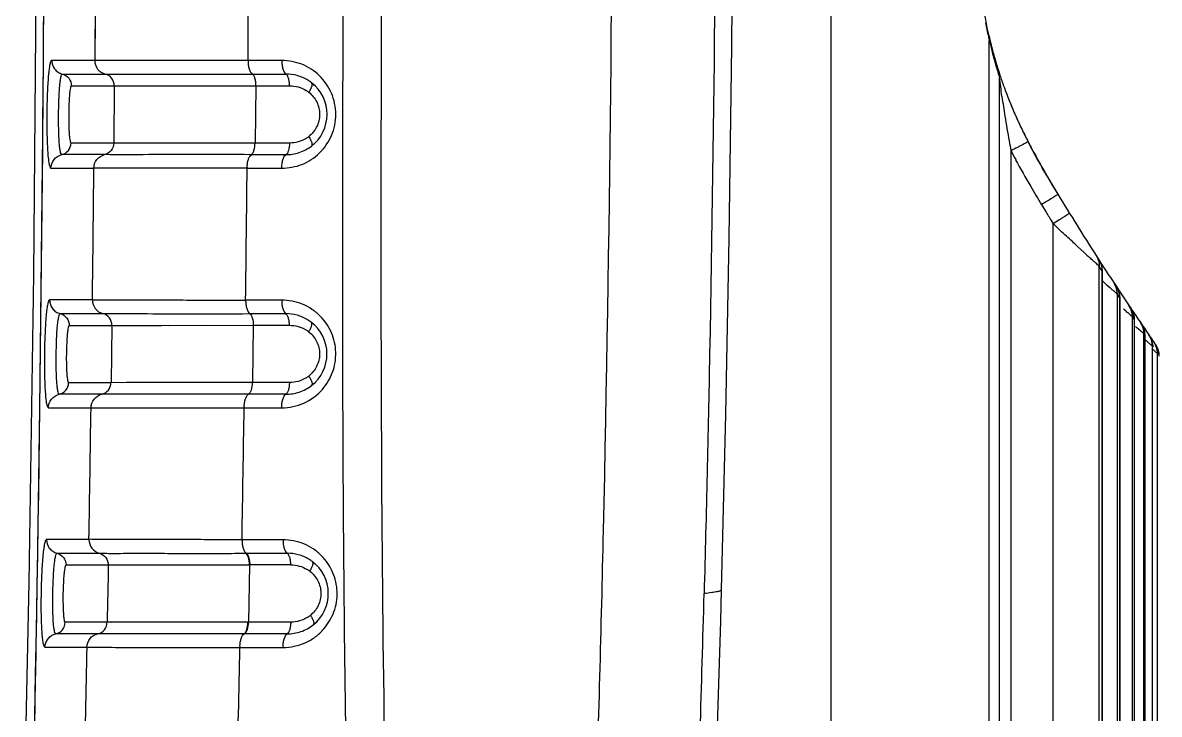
# Model space of a CAD drawing. Header units: millimetres. Extents: x -73584 to -37571, y -61249 to -50748.
# Drawn here: x -48260.8 to -48232.33, y -52637.73 to -52620.41 of the extents above; entities that cross this region are included whole.
import ezdxf

# ---------------------------------------------------------------- set-up
doc = ezdxf.new("R2010")
doc.units = ezdxf.units.MM
doc.header["$LTSCALE"] = 200
for name, color, linetype in [('1', 7, 'Continuous'), ('DIM', 3, 'Continuous'), ('SOLID_1', 7, 'Continuous')]:
    doc.layers.add(name, color=color, linetype=linetype)

# ---------------------------------------------------------------- blocks, each defined once
blk = doc.blocks.new('5569')
at = {"color": 7, "linetype": 'Continuous'}
for p, q in [((-46009.902, -54839.229), (-46009.902, -55029.304)), ((-46005.93, -55032.09), (-46005.93, -54944.413)), ((-46005.675, -55032.13), (-46005.675, -54945.342)), ((-46005.387, -54947.176), (-46005.387, -55032.13)), ((-46004.815, -54947.222), (-46004.768, -54947.308)), ((-46004.768, -54947.308), (-46004.704, -54947.425)), ((-46004.704, -54947.425), (-46004.657, -54947.51)), ((-46004.256, -54948.198), (-46004.213, -54948.267)), ((-46004.623, -54948.527), (-46004.526, -54948.687)), ((-46004.379, -54948.925), (-46004.33, -54949.005)), ((-46004.33, -55032.804), (-46004.33, -54949.005)), ((-46003.554, -54949.727), (-46003.718, -54949.575)), ((-46003.254, -54949.801), (-46003.185, -54949.908)), ((-46003.177, -55033.845), (-46003.177, -54950.071)), ((-46003.111, -54950.174), (-46003.177, -54950.071)), ((-46003.109, -54950.121), (-46003.106, -54950.179)), ((-46003.111, -54950.174), (-46003.111, -55034.161)), ((-46003.111, -54950.174), (-46003.105, -54950.179)), ((-46003.105, -54950.179), (-46003.105, -55034.166)), ((-46002.749, -54950.577), (-46002.748, -54950.578)), ((-46002.746, -54950.581), (-46002.707, -54950.652)), ((-46002.72, -55034.409), (-46002.72, -54950.773)), ((-46002.668, -54950.852), (-46002.72, -54950.773)), ((-46002.668, -54950.852), (-46002.668, -55034.441)), ((-46002.664, -54950.856), (-46002.668, -54950.852)), ((-46002.664, -54950.855), (-46002.664, -54950.856)), ((-46002.664, -54950.856), (-46002.664, -55034.448)), ((-46002.389, -54951.117), (-46002.389, -54951.117)), ((-46002.347, -55034.644), (-46002.347, -54951.333)), ((-46002.305, -54951.396), (-46002.347, -54951.333)), ((-46002.305, -54951.396), (-46002.305, -55034.567)), ((-46002.305, -54951.396), (-46002.302, -54951.398)), ((-46002.302, -54951.398), (-46002.302, -55034.569)), ((-46002.302, -54951.398), (-46002.302, -54951.398)), ((-46002.124, -54951.507), (-46002.125, -54951.507)), ((-46002.123, -54951.508), (-46002.082, -54951.581)), ((-46002.055, -55034.726), (-46002.055, -54951.763)), ((-46002.038, -54951.789), (-46002.055, -54951.763)), ((-46002.038, -54951.789), (-46002.038, -55034.696)), ((-46002.038, -54951.789), (-46002.037, -54951.79)), ((-46002.037, -54951.79), (-46002.037, -55034.696)), ((-46002.037, -54951.79), (-46002.037, -54951.79)), ((-46001.934, -54951.785), (-46001.913, -54951.815)), ((-46001.846, -55034.961), (-46001.846, -54952.069)), ((-46001.807, -54951.968), (-46001.797, -54951.983)), ((-46001.718, -55034.941), (-46001.718, -54952.258))]:
    blk.add_line(p, q, dxfattribs=at)
for points in [[(-46003.185, -54949.908), (-46003.148, -54949.976), (-46003.123, -54950.049), (-46003.109, -54950.121)], [(-46002.707, -54950.652), (-46002.68, -54950.727), (-46002.666, -54950.803), (-46002.663, -54950.855)], [(-46002.387, -54951.119), (-46002.347, -54951.192), (-46002.319, -54951.268)], [(-46002.319, -54951.268), (-46002.305, -54951.345), (-46002.302, -54951.398)], [(-46002.082, -54951.581), (-46002.054, -54951.658), (-46002.039, -54951.736), (-46002.036, -54951.79)]]:
    blk.add_lwpolyline(points, dxfattribs=at)
for centre, radius, start, end in [((-45994.969, -54941.731), 11.284, 191.45, 193.2456), ((-45997.702, -54942.368), 8.478, 193.2911, 193.9598), ((-45995.982, -54942.056), 10.207, 192.7187, 193.0521), ((-45995.984, -54942.056), 10.205, 192.7231, 193.2786), ((-45995.482, -54942.046), 10.712, 192.7677, 194.3902), ((-45995.987, -54942.057), 10.202, 193.0522, 193.2772), ((-45995.95, -54942.048), 10.24, 193.2808, 195.822), ((-45995.987, -54942.057), 10.201, 193.2772, 193.6009), ((-45995.985, -54942.056), 10.204, 193.6009, 193.8182), ((-45995.979, -54942.055), 10.209, 193.8182, 194.1078), ((-45995.971, -54942.053), 10.218, 194.1078, 194.3424), ((-45995.959, -54942.05), 10.23, 194.3424, 194.6172), ((-45995.945, -54942.046), 10.245, 194.6172, 194.8504), ((-45995.647, -54942.085), 10.543, 194.4062, 195.4252), ((-45995.926, -54942.041), 10.264, 194.8504, 195.1643), ((-45995.907, -54942.036), 10.284, 195.1642, 195.3427), ((-45995.878, -54942.028), 10.315, 195.3429, 195.8186), ((-45995.055, -54941.922), 11.157, 195.4242, 195.8855), ((-45995.725, -54941.984), 10.473, 195.8228, 197.8169), ((-45995.834, -54942.016), 10.36, 195.8185, 196.1724), ((-45995.349, -54942.007), 10.851, 195.8804, 197.5795), ((-45995.806, -54942.008), 10.389, 196.1723, 196.2979), ((-45995.784, -54942.001), 10.412, 196.2979, 196.5175), ((-45995.76, -54941.994), 10.437, 196.5175, 196.6653), ((-45995.737, -54941.987), 10.462, 196.6653, 196.8537), ((-45995.712, -54941.979), 10.488, 196.8537, 197.0087), ((-45995.687, -54941.972), 10.514, 197.0087, 197.1811), ((-45995.66, -54941.964), 10.541, 197.1811, 197.3387), ((-45995.634, -54941.955), 10.569, 197.3387, 197.5004), ((-45995.607, -54941.947), 10.598, 197.5004, 197.66), ((-45995.497, -54941.912), 10.712, 197.8126, 198.5256), ((-45994.963, -54941.885), 11.256, 197.5776, 197.8843), ((-45995.202, -54941.811), 11.024, 199.3907, 199.6135), ((-45981.922, -54942.5), 23.923, 187.979, 189.1661), ((-45995.183, -54941.799), 11.046, 202.4118, 203.2424), ((-45995.12, -54941.772), 11.115, 202.8914, 203.1844), ((-45995.105, -54941.766), 11.131, 202.8947, 203.263), ((-45977.085, -54941.768), 28.814, 189.069, 190.3256), ((-45994.87, -54941.665), 11.387, 203.243, 204.0505), ((-45994.957, -54941.702), 11.292, 203.2631, 203.6563), ((-45994.568, -54941.53), 11.718, 204.1367, 204.2913), ((-45994.425, -54941.466), 11.875, 204.2916, 204.5886), ((-45994.204, -54941.364), 12.118, 204.5888, 204.9265), ((-45993.743, -54941.149), 12.627, 204.9181, 205.7315), ((-45992.965, -54940.774), 13.491, 205.7314, 206.4741), ((-45992.927, -54940.756), 13.533, 205.983, 206.2915), ((-45978.691, -54942.039), 27.186, 190.3706, 190.8914), ((-45992.33, -54940.46), 14.199, 206.2863, 206.9655), ((-45992.579, -54940.584), 13.92, 206.2914, 206.5702), ((-45991.612, -54940.095), 15.004, 206.9626, 207.309), ((-45990.818, -54939.685), 15.897, 207.3118, 207.9328), ((-45990.551, -54939.557), 16.678, 207.1815, 208.0525), ((-45989.97, -54939.236), 16.858, 207.9298, 208.2229), ((-45988.9, -54938.66), 18.072, 208.2277, 208.9148), ((-45989.361, -54938.909), 17.549, 208.3023, 208.4329), ((-45989.046, -54938.738), 17.907, 208.433, 208.5847), ((-45987.445, -54937.881), 20.208, 208.1049, 210.297), ((-45988.698, -54938.549), 18.303, 208.5847, 208.7311), ((-45988.127, -54938.235), 18.955, 208.7321, 209.0446), ((-45987.334, -54937.796), 19.861, 208.913, 209.4524), ((-45987.191, -54937.715), 20.026, 209.0452, 209.4213), ((-45986.836, -54937.516), 20.432, 209.2578, 209.4512), ((-45986.706, -54937.442), 20.582, 209.2744, 209.5217), ((-45986.64, -54937.405), 20.658, 209.3122, 209.5274), ((-45986.243, -54937.181), 21.113, 209.4203, 209.6741), ((-45986.222, -54937.169), 21.137, 209.4491, 209.6582), ((-45986.098, -54937.099), 21.279, 209.4519, 209.7327), ((-45986.05, -54937.072), 21.335, 209.5271, 209.6873), ((-45986.017, -54937.053), 21.373, 209.5488, 209.6861), ((-45984.754, -54936.331), 22.828, 209.6639, 210.2993), ((-45985.426, -54936.715), 22.054, 209.6866, 209.9008), ((-45985.217, -54936.596), 22.295, 209.712, 209.9952), ((-45985.233, -54936.605), 22.276, 209.7324, 209.9656), ((-45985.288, -54936.637), 22.212, 209.7354, 209.931), ((-45984.413, -54936.132), 23.222, 209.9655, 210.1801), ((-45983.955, -54935.867), 23.752, 209.9964, 210.3847), ((-45983.857, -54935.809), 23.866, 210.1054, 210.3251), ((-45983.744, -54935.743), 23.997, 210.1447, 210.3421), ((-45983.41, -54935.548), 24.383, 210.1807, 210.4686), ((-45980.994, -54934.13), 27.67, 210.2658, 211.3544), ((-45982.305, -54934.9), 25.664, 210.2985, 210.8566), ((-45982.949, -54935.278), 24.918, 210.3251, 210.5411), ((-45983.059, -54935.343), 24.79, 210.3341, 210.481), ((-45982.356, -54934.93), 25.605, 210.3449, 210.7878), ((-45982.175, -54934.822), 25.816, 210.4685, 210.7434), ((-45982.311, -54934.902), 25.658, 210.4813, 210.6715), ((-45982.011, -54934.725), 26.006, 210.541, 210.7412), ((-45981.088, -54934.176), 27.08, 210.6447, 211.0176), ((-45981.047, -54934.152), 27.128, 210.6729, 211.0057), ((-45981.066, -54934.163), 27.106, 210.7412, 210.9301), ((-45980.849, -54934.033), 27.359, 210.7434, 211.0131), ((-45980.314, -54933.713), 27.982, 210.7872, 211.1736), ((-45979.696, -54933.342), 28.703, 210.8555, 211.3315), ((-45980.238, -54933.667), 28.071, 210.9297, 211.0575), ((-45979.254, -54933.074), 29.22, 211.0137, 211.3292), ((-45940.803, -54909.671), 74.233, 211.32737, 212.7234), ((-45940.785, -54909.671), 74.733, 211.47062, 211.6855), ((-45997.104, -54941.583), 10.358, 225.7664, 226.4002), ((-45993.737, -54938.04), 15.246, 226.421, 227.1264), ((-45975.823, -54919.757), 40.832, 227.2223, 227.492), ((-45940.803, -54909.671), 74.233, 212.80211, 213.93937), ((-46003.591, -54950.163), 0.479, 25.4695, 32.7967), ((-45975.57, -54919.942), 41.081, 227.9447, 228.2094), ((-46003.158, -54950.847), 0.49, 25.6986, 33.4319), ((-46002.799, -54951.393), 0.494, 25.8031, 33.9332), ((-45940.803, -54909.671), 74.233, 213.96182, 214.56323), ((-46002.799, -54951.393), 0.495, 16.8057, 25.7898), ((-46002.803, -54951.393), 0.498, 0.04, 16.7477), ((-46002.535, -54951.787), 0.497, 25.886, 34.2969), ((-46002.535, -54951.787), 0.497, 16.4679, 25.8725), ((-46002.536, -54951.787), 0.498, 9.8049, 16.4538), ((-46002.536, -54951.787), 0.498, 359.8081, 9.7908), ((-45940.803, -54909.671), 74.233, 214.60948, 214.73475), ((-45940.803, -54909.671), 74.233, 214.74092, 214.79644), ((-46002.172, -54952.319), 0.5, 0, 34.7964)]:
    blk.add_arc(centre, radius, start, end, dxfattribs=at)
for points, knots in [([(-46005.938, -54944.304), (-46006.184, -54943.213), (-46006.288, -54939.829), (-46006.315, -54936.586), (-46006.315, -54934.266)], [0, 0, 0, 0, 0.284892, 1, 1, 1, 1]), ([(-46005.613, -54945.82), (-46005.624, -54945.738), (-46005.644, -54945.578), (-46005.668, -54945.419), (-46005.675, -54945.342)], [0, 0, 0, 0, 0.51771, 1, 1, 1, 1]), ([(-46005.655, -54945.315), (-46005.623, -54945.411), (-46005.447, -54945.912), (-46005.218, -54946.444), (-46004.96, -54946.948)], [0, 0, 0, 0, 0.192822, 1, 1, 1, 1]), ([(-46004.96, -54946.948), (-46004.959, -54946.95), (-46004.976, -54946.955), (-46004.991, -54946.969), (-46005.034, -54946.99), (-46005.086, -54947.02), (-46005.154, -54947.055), (-46005.255, -54947.108), (-46005.334, -54947.149), (-46005.387, -54947.176)], [0, 0, 0, 0, 0.017001, 0.070199, 0.162692, 0.291349, 0.450404, 0.629212, 1, 1, 1, 1]), ([(-46004.326, -54948.343), (-46004.348, -54948.357), (-46004.447, -54948.419), (-46004.546, -54948.48), (-46004.623, -54948.527)], [0, 0, 0, 0, 0.220225, 1, 1, 1, 1]), ([(-46004.213, -54948.267), (-46004.212, -54948.27), (-46004.229, -54948.276), (-46004.243, -54948.291), (-46004.283, -54948.314), (-46004.31, -54948.333), (-46004.326, -54948.343)], [0, 0, 0, 0, 0.065284, 0.255877, 0.568643, 1, 1, 1, 1]), ([(-46003.922, -54948.742), (-46003.921, -54948.744), (-46003.939, -54948.751), (-46003.953, -54948.767), (-46003.994, -54948.791), (-46004.043, -54948.824), (-46004.106, -54948.865), (-46004.203, -54948.926), (-46004.279, -54948.973), (-46004.33, -54949.005)], [0, 0, 0, 0, 0.019037, 0.074608, 0.165775, 0.291472, 0.448777, 0.627395, 1, 1, 1, 1]), ([(-46003.718, -54949.575), (-46003.75, -54949.546), (-46003.88, -54949.425), (-46004.012, -54949.305), (-46004.111, -54949.213)], [0, 0, 0, 0, 0.240916, 1, 1, 1, 1]), ([(-46003.299, -54949.96), (-46003.308, -54949.952), (-46003.346, -54949.918), (-46003.383, -54949.884), (-46003.412, -54949.857)], [0, 0, 0, 0, 0.226339, 1, 1, 1, 1]), ([(-46003.177, -54950.071), (-46003.19, -54950.056), (-46003.232, -54950.02), (-46003.273, -54949.983), (-46003.299, -54949.96)], [0, 0, 0, 0, 0.357094, 1, 1, 1, 1]), ([(-46002.836, -54950.67), (-46002.844, -54950.663), (-46002.882, -54950.63), (-46002.919, -54950.597), (-46002.947, -54950.571)], [0, 0, 0, 0, 0.225071, 1, 1, 1, 1]), ([(-46002.72, -54950.773), (-46002.731, -54950.76), (-46002.772, -54950.727), (-46002.81, -54950.693), (-46002.836, -54950.67)], [0, 0, 0, 0, 0.345877, 1, 1, 1, 1]), ([(-46002.457, -54951.237), (-46002.466, -54951.23), (-46002.502, -54951.198), (-46002.539, -54951.166), (-46002.568, -54951.141)], [0, 0, 0, 0, 0.223795, 1, 1, 1, 1]), ([(-46002.347, -54951.333), (-46002.357, -54951.321), (-46002.396, -54951.29), (-46002.433, -54951.258), (-46002.457, -54951.237)], [0, 0, 0, 0, 0.33362, 1, 1, 1, 1]), ([(-46002.055, -54951.763), (-46002.061, -54951.756), (-46002.085, -54951.737), (-46002.156, -54951.677), (-46002.22, -54951.622), (-46002.269, -54951.58)], [0, 0, 0, 0, 0.102916, 0.31106, 1, 1, 1, 1]), ([(-46001.846, -54952.069), (-46001.85, -54952.062), (-46001.871, -54952.047), (-46001.908, -54952.015), (-46001.966, -54951.967), (-46002.01, -54951.93), (-46002.035, -54951.909)], [0, 0, 0, 0, 0.094053, 0.298749, 0.604659, 1, 1, 1, 1]), ([(-46001.718, -54952.253), (-46001.72, -54952.249), (-46001.731, -54952.241), (-46001.765, -54952.211), (-46001.798, -54952.185), (-46001.823, -54952.165)], [0, 0, 0, 0, 0.087109, 0.287089, 1, 1, 1, 1])]:
    blk.add_open_spline(points, degree=3, knots=knots, dxfattribs=at)
for points in [[(-46005.938, -54944.303), (-46005.93, -54944.339), (-46005.927, -54944.376), (-46005.93, -54944.413)], [(-46005.802, -54944.84), (-46005.789, -54944.884), (-46005.784, -54944.93), (-46005.786, -54944.976)], [(-46005.696, -54945.189), (-46005.68, -54945.238), (-46005.673, -54945.29), (-46005.675, -54945.342)], [(-46004.464, -54947.848), (-46004.656, -54947.52), (-46004.819, -54947.223), (-46004.96, -54946.948)], [(-46003.254, -54949.801), (-46003.204, -54949.879), (-46003.176, -54949.977), (-46003.177, -54950.071)], [(-46003.159, -54949.956), (-46003.127, -54950.023), (-46003.11, -54950.1), (-46003.111, -54950.174)], [(-46002.72, -54950.769), (-46002.72, -54950.675), (-46002.749, -54950.577), (-46002.8, -54950.498)], [(-46002.668, -54950.847), (-46002.668, -54950.774), (-46002.685, -54950.7), (-46002.716, -54950.634)], [(-46002.347, -54951.33), (-46002.347, -54951.234), (-46002.377, -54951.134), (-46002.431, -54951.054)], [(-46002.055, -54951.763), (-46002.055, -54951.665), (-46002.086, -54951.563), (-46002.142, -54951.482)], [(-46001.846, -54952.069), (-46001.846, -54951.97), (-46001.878, -54951.866), (-46001.934, -54951.785)], [(-46001.825, -54952.099), (-46001.825, -54952), (-46001.857, -54951.896), (-46001.913, -54951.815)], [(-46001.718, -54952.253), (-46001.718, -54952.153), (-46001.751, -54952.05), (-46001.807, -54951.968)], [(-46001.708, -54952.268), (-46001.708, -54952.168), (-46001.74, -54952.065), (-46001.797, -54951.983)]]:
    blk.add_open_spline(points, degree=3, dxfattribs=at)
at = {"layer": '1', "color": 7, "linetype": 'Continuous'}
for p, q in [((-46028.323, -54941.615), (-46028.343, -54944.914)), ((-46028.335, -54943.82), (-46028.343, -54944.914)), ((-46028.343, -54944.914), (-46029.42, -54944.914)), ((-46024.502, -54944.916), (-46028.742, -54944.914)), ((-46023.657, -54944.916), (-46024.502, -54944.916)), ((-46029.155, -54945.256), (-46028.081, -54945.256)), ((-46024.395, -54945.257), (-46023.553, -54945.257)), ((-46028.927, -54945.55), (-46027.855, -54945.55)), ((-46027.856, -54945.55), (-46027.867, -54946.985)), ((-46027.855, -54945.55), (-46023.463, -54945.549)), ((-46027.417, -54945.549), (-46026.997, -54945.55)), ((-46026.997, -54945.55), (-46025.119, -54945.549)), ((-46024.585, -54945.549), (-46024.307, -54945.549)), ((-46024.307, -54945.549), (-46024.32, -54946.984)), ((-46022.909, -54945.477), (-46022.842, -54945.533)), ((-46027.867, -54946.985), (-46028.938, -54946.985)), ((-46027.867, -54946.985), (-46028.937, -54946.985)), ((-46024.32, -54946.984), (-46027.867, -54946.985)), ((-46027.004, -54946.985), (-46027.423, -54946.984)), ((-46023.463, -54946.984), (-46024.32, -54946.984)), ((-46028.098, -54947.275), (-46029.17, -54947.275)), ((-46023.552, -54947.276), (-46024.418, -54947.276)), ((-46022.851, -54947.008), (-46022.913, -54947.06)), ((-46029.441, -54947.613), (-46028.365, -54947.613)), ((-46024.525, -54947.616), (-46023.657, -54947.616)), ((-46028.4, -54950.913), (-46029.472, -54950.913)), ((-46028.601, -54950.913), (-46028.797, -54950.913)), ((-46023.659, -54950.917), (-46024.562, -54950.917)), ((-46029.209, -54951.256), (-46028.14, -54951.256)), ((-46024.455, -54951.257), (-46023.555, -54951.257)), ((-46022.915, -54951.474), (-46022.848, -54951.53)), ((-46028.982, -54951.551), (-46027.915, -54951.551)), ((-46027.915, -54951.551), (-46027.934, -54952.986)), ((-46027.915, -54951.551), (-46024.371, -54951.549)), ((-46027.563, -54951.55), (-46027.143, -54951.55)), ((-46027.143, -54951.55), (-46026.668, -54951.55)), ((-46026.485, -54951.55), (-46025.562, -54951.549)), ((-46024.371, -54951.549), (-46024.391, -54952.984)), ((-46024.371, -54951.549), (-46023.465, -54951.549)), ((-46027.922, -54952.03), (-46027.925, -54952.27)), ((-46027.934, -54952.986), (-46028.998, -54952.986)), ((-46024.391, -54952.984), (-46027.934, -54952.986)), ((-46027.865, -54952.984), (-46027.934, -54952.986)), ((-46023.466, -54952.984), (-46024.39, -54952.984)), ((-46022.848, -54953.004), (-46022.91, -54953.056)), ((-46028.167, -54953.275), (-46029.232, -54953.275)), ((-46023.555, -54953.276), (-46024.492, -54953.276)), ((-46029.504, -54953.612), (-46028.435, -54953.612)), ((-46024.599, -54953.617), (-46023.659, -54953.617)), ((-46028.487, -54956.911), (-46029.55, -54956.911)), ((-46023.625, -54956.918), (-46024.653, -54956.918)), ((-46029.77, -54957.195), (-46029.769, -54957.195)), ((-46029.287, -54957.256), (-46028.227, -54957.256)), ((-46024.557, -54957.257), (-46023.52, -54957.257)), ((-46022.887, -54957.468), (-46022.822, -54957.523)), ((-46029.062, -54957.551), (-46027.949, -54957.551)), ((-46028.005, -54957.551), (-46024.465, -54957.548)), ((-46027.659, -54957.551), (-46025.049, -54957.548)), ((-46025.049, -54957.548), (-46024.761, -54957.549)), ((-46024.465, -54957.548), (-46024.492, -54958.983)), ((-46023.431, -54957.548), (-46024.465, -54957.548)), ((-46028.031, -54958.986), (-46029.084, -54958.987)), ((-46023.433, -54958.983), (-46028.033, -54958.987)), ((-46026.969, -54958.985), (-46027.571, -54958.986)), ((-46022.806, -54958.996), (-46022.867, -54959.049)), ((-46028.263, -54959.275), (-46029.319, -54959.275)), ((-46023.521, -54959.276), (-46024.598, -54959.276)), ((-46029.593, -54959.611), (-46028.536, -54959.611)), ((-46024.705, -54959.618), (-46023.625, -54959.618))]:
    blk.add_line(p, q, dxfattribs=at)
for points in [[(-46029.77, -54957.195), (-46029.717, -54953.632), (-46029.672, -54949.836), (-46029.636, -54945.982), (-46029.611, -54942.07), (-46029.596, -54938.101), (-46029.591, -54934.266)], [(-46029.112, -54944.914), (-46029.276, -54944.914), (-46029.42, -54944.914)], [(-46027.855, -54945.55), (-46027.828, -54945.55), (-46027.801, -54945.55), (-46027.775, -54945.55), (-46027.747, -54945.55)], [(-46027.679, -54945.55), (-46027.644, -54945.55), (-46027.604, -54945.55), (-46027.552, -54945.55), (-46027.488, -54945.549), (-46027.417, -54945.549)], [(-46027.758, -54946.985), (-46027.786, -54946.985), (-46027.813, -54946.985), (-46027.84, -54946.985), (-46027.867, -54946.985)], [(-46027.423, -54946.984), (-46027.495, -54946.985), (-46027.559, -54946.985), (-46027.612, -54946.985), (-46027.653, -54946.985), (-46027.69, -54946.985), (-46027.725, -54946.985)], [(-46028.987, -54950.913), (-46029.165, -54950.913), (-46029.328, -54950.913), (-46029.473, -54950.913)], [(-46027.882, -54951.55), (-46027.848, -54951.551), (-46027.815, -54951.55), (-46027.734, -54951.551)], [(-46027.734, -54951.551), (-46027.684, -54951.55), (-46027.629, -54951.55), (-46027.563, -54951.55)], [(-46028.133, -54952.986), (-46028.328, -54952.986), (-46028.516, -54952.986), (-46028.693, -54952.986), (-46028.854, -54952.986), (-46028.998, -54952.986)], [(-46024.391, -54952.984), (-46024.993, -54952.985), (-46025.536, -54952.984), (-46026.02, -54952.984), (-46026.446, -54952.985), (-46026.807, -54952.985), (-46027.109, -54952.985), (-46027.36, -54952.985), (-46027.547, -54952.985), (-46027.683, -54952.987), (-46027.865, -54952.984)], [(-46029.882, -54963.284), (-46029.864, -54962.414), (-46029.843, -54961.347), (-46029.823, -54960.274), (-46029.803, -54959.195), (-46029.785, -54958.11), (-46029.77, -54957.195)], [(-46029.062, -54957.551), (-46028.917, -54957.552), (-46028.756, -54957.551), (-46028.58, -54957.551), (-46028.393, -54957.551)], [(-46028.031, -54958.986), (-46028.226, -54958.986), (-46028.419, -54958.986), (-46028.604, -54958.986), (-46028.779, -54958.986), (-46028.94, -54958.987), (-46029.084, -54958.987)], [(-46027.771, -54958.986), (-46027.915, -54958.988), (-46028.033, -54958.987)], [(-46024.506, -54958.983), (-46025.076, -54958.985), (-46025.614, -54958.984), (-46026.116, -54958.983), (-46026.572, -54958.985), (-46026.969, -54958.985)]]:
    blk.add_lwpolyline(points, dxfattribs=at)
for centre, radius, start, end in [((-47447.441, -54934.693), 1417.851, 359.090686, 0.017243), ((-47338.492, -54934.868), 1314.028, 359.561867, 359.705763), ((-46023.551, -54946.303), 1.047, 52.1466, 58.2903), ((-46023.523, -54946.266), 1.001, 307.5551, 52.1364), ((-46023.432, -54946.293), 0.735, 51.9359, 58.0799), ((-46023.449, -54946.215), 0.767, 301.7368, 307.6043), ((-47300.23, -54935.718), 1271.921, 359.315511, 359.464139), ((-47232.584, -54935.787), 1208.117, 359.282472, 359.439004), ((-46023.649, -54947.616), 0.877, 178.4112, 179.9841), ((-46023.553, -54952.304), 1.047, 52.4266, 58.5237), ((-46023.525, -54952.266), 1.001, 307.9153, 52.4141), ((-46023.424, -54952.279), 0.719, 52.1078, 58.4201), ((-46023.45, -54952.217), 0.764, 302.1009, 307.9806), ((-47216.365, -54936.808), 1188.048, 359.030428, 359.18956), ((-47138.807, -54937.071), 1114.331, 358.979503, 359.149239), ((-46023.724, -54953.616), 0.875, 178.2217, 180.0396), ((-47322.007, -54936.412), 1292.406, 358.80863, 359.078635), ((-46023.519, -54958.304), 1.048, 52.9197, 58.9354), ((-46023.491, -54958.266), 1.001, 308.5889, 52.9037), ((-46023.385, -54958.269), 0.709, 52.5357, 58.9555), ((-46023.417, -54958.215), 0.764, 302.8062, 308.6406), ((-47145.149, -54938.094), 1116.821, 358.726758, 358.896054), ((-46967.074, -54940.367), 942.565, 358.62898, 358.82969), ((-46023.832, -54959.616), 0.873, 178.0876, 180.1341)]:
    blk.add_arc(centre, radius, start, end, dxfattribs=at)
for points, knots in [([(-46022.106, -54934.266), (-46022.106, -54937.529), (-46022.131, -54944.055), (-46022.145, -54952.213), (-46022.103, -54958.74), (-46022.033, -54963.635), (-46021.904, -54968.529), (-46021.787, -54971.791), (-46021.718, -54973.422)], [0, 0, 0, 0, 0.249953, 0.499941, 0.624946, 0.74996, 0.874982, 1, 1, 1, 1]), ([(-46029.42, -54944.914), (-46029.43, -54944.91), (-46029.447, -54944.94), (-46029.457, -54944.972), (-46029.468, -54945.02), (-46029.478, -54945.076), (-46029.488, -54945.144), (-46029.497, -54945.222), (-46029.509, -54945.346), (-46029.521, -54945.521), (-46029.536, -54945.839), (-46029.543, -54946.178), (-46029.544, -54946.523), (-46029.54, -54946.773), (-46029.532, -54947.004), (-46029.522, -54947.207), (-46029.508, -54947.371), (-46029.492, -54947.482), (-46029.477, -54947.547), (-46029.466, -54947.58), (-46029.456, -54947.603), (-46029.446, -54947.613), (-46029.441, -54947.613)], [0, 0, 0, 0, 0.012052, 0.024956, 0.042165, 0.063413, 0.088571, 0.117497, 0.150025, 0.224852, 0.310431, 0.49991, 0.596653, 0.689492, 0.77491, 0.850335, 0.912042, 0.956409, 0.972648, 0.985541, 0.994716, 1, 1, 1, 1]), ([(-46029.42, -54944.914), (-46029.42, -54944.989), (-46029.381, -54945.11), (-46029.265, -54945.214), (-46029.192, -54945.247), (-46029.154, -54945.256)], [0, 0, 0, 0, 0.48949, 0.749092, 1, 1, 1, 1]), ([(-46028.343, -54944.914), (-46028.343, -54944.99), (-46028.292, -54945.147), (-46028.154, -54945.238), (-46028.08, -54945.256)], [0, 0, 0, 0, 0.502216, 1, 1, 1, 1]), ([(-46024.502, -54944.916), (-46024.502, -54944.952), (-46024.497, -54945.024), (-46024.478, -54945.125), (-46024.445, -54945.204), (-46024.413, -54945.246), (-46024.395, -54945.257)], [0, 0, 0, 0, 0.297087, 0.587251, 0.828004, 1, 1, 1, 1]), ([(-46022.716, -54945.295), (-46022.841, -54945.174), (-46023.066, -54945.027), (-46023.401, -54944.937), (-46023.572, -54944.92), (-46023.657, -54944.916)], [0, 0, 0, 0, 0.50412, 0.752607, 1, 1, 1, 1]), ([(-46023.657, -54944.916), (-46023.657, -54944.952), (-46023.652, -54945.024), (-46023.634, -54945.124), (-46023.602, -54945.204), (-46023.57, -54945.246), (-46023.553, -54945.257)], [0, 0, 0, 0, 0.2979, 0.588724, 0.829401, 1, 1, 1, 1]), ([(-46029.17, -54947.275), (-46029.173, -54947.275), (-46029.181, -54947.269), (-46029.194, -54947.243), (-46029.207, -54947.187), (-46029.22, -54947.096), (-46029.231, -54946.972), (-46029.239, -54946.822), (-46029.248, -54946.585), (-46029.249, -54946.333), (-46029.245, -54946.076), (-46029.24, -54945.89), (-46029.232, -54945.719), (-46029.222, -54945.568), (-46029.209, -54945.443), (-46029.194, -54945.348), (-46029.179, -54945.29), (-46029.166, -54945.263), (-46029.158, -54945.256), (-46029.154, -54945.256)], [0, 0, 0, 0, 0.005095, 0.013507, 0.042615, 0.0882, 0.149453, 0.224146, 0.309336, 0.497832, 0.594032, 0.686201, 0.770907, 0.845571, 0.907826, 0.955381, 0.98606, 0.994829, 1, 1, 1, 1]), ([(-46029.154, -54945.256), (-46029.091, -54945.272), (-46028.971, -54945.349), (-46028.926, -54945.484), (-46028.927, -54945.55)], [0, 0, 0, 0, 0.499352, 1, 1, 1, 1]), ([(-46028.08, -54945.256), (-46027.711, -54945.256), (-46027.164, -54945.256), (-46026.409, -54945.259), (-46025.55, -54945.265), (-46024.871, -54945.261), (-46024.399, -54945.257)], [0, 0, 0, 0, 0.300217, 0.446359, 0.615522, 1, 1, 1, 1]), ([(-46027.854, -54945.55), (-46027.854, -54945.484), (-46027.898, -54945.35), (-46028.017, -54945.272), (-46028.08, -54945.256)], [0, 0, 0, 0, 0.5023, 1, 1, 1, 1]), ([(-46024.303, -54945.549), (-46024.303, -54945.517), (-46024.307, -54945.454), (-46024.324, -54945.368), (-46024.352, -54945.3), (-46024.38, -54945.266), (-46024.395, -54945.257)], [0, 0, 0, 0, 0.305731, 0.597976, 0.834022, 1, 1, 1, 1]), ([(-46023.001, -54945.413), (-46023.084, -54945.361), (-46023.263, -54945.283), (-46023.457, -54945.257), (-46023.553, -54945.257)], [0, 0, 0, 0, 0.505184, 1, 1, 1, 1]), ([(-46023.463, -54945.549), (-46023.463, -54945.517), (-46023.468, -54945.454), (-46023.484, -54945.368), (-46023.511, -54945.301), (-46023.538, -54945.266), (-46023.553, -54945.257)], [0, 0, 0, 0, 0.306788, 0.599737, 0.835553, 1, 1, 1, 1]), ([(-46028.927, -54945.55), (-46028.933, -54945.549), (-46028.945, -54945.574), (-46028.953, -54945.611), (-46028.965, -54945.679), (-46028.974, -54945.766), (-46028.982, -54945.874), (-46028.991, -54946.043), (-46028.996, -54946.268), (-46028.994, -54946.492), (-46028.988, -54946.661), (-46028.982, -54946.769), (-46028.974, -54946.856), (-46028.964, -54946.924), (-46028.955, -54946.962), (-46028.944, -54946.985), (-46028.937, -54946.985)], [0, 0, 0, 0, 0.012821, 0.04244, 0.088768, 0.150511, 0.225615, 0.311195, 0.500473, 0.689615, 0.775071, 0.850053, 0.911678, 0.957834, 0.987183, 1, 1, 1, 1]), ([(-46023.463, -54945.549), (-46023.39, -54945.55), (-46023.242, -54945.569), (-46023.106, -54945.63), (-46023.043, -54945.669)], [0, 0, 0, 0, 0.496989, 1, 1, 1, 1]), ([(-46022.978, -54945.714), (-46022.961, -54945.689), (-46022.933, -54945.64), (-46022.906, -54945.579), (-46022.895, -54945.535), (-46022.893, -54945.505), (-46022.9, -54945.484), (-46022.909, -54945.477)], [0, 0, 0, 0, 0.34852, 0.653554, 0.773214, 0.869088, 1, 1, 1, 1]), ([(-46022.712, -54947.233), (-46022.586, -54947.109), (-46022.374, -54946.807), (-46022.265, -54946.263), (-46022.38, -54945.723), (-46022.589, -54945.419), (-46022.716, -54945.295)], [0, 0, 0, 0, 0.247361, 0.500087, 0.75275, 1, 1, 1, 1]), ([(-46022.978, -54945.714), (-46022.937, -54945.746), (-46022.862, -54945.82), (-46022.746, -54945.999), (-46022.683, -54946.269), (-46022.747, -54946.538), (-46022.864, -54946.716), (-46022.94, -54946.79), (-46022.981, -54946.822)], [0, 0, 0, 0, 0.122571, 0.247329, 0.499936, 0.752621, 0.877368, 1, 1, 1, 1]), ([(-46029.17, -54947.275), (-46029.106, -54947.261), (-46028.985, -54947.186), (-46028.938, -54947.051), (-46028.937, -54946.985)], [0, 0, 0, 0, 0.499353, 1, 1, 1, 1]), ([(-46027.867, -54946.985), (-46027.868, -54947.051), (-46027.914, -54947.185), (-46028.034, -54947.261), (-46028.098, -54947.275)], [0, 0, 0, 0, 0.502394, 1, 1, 1, 1]), ([(-46024.418, -54947.276), (-46024.403, -54947.267), (-46024.375, -54947.231), (-46024.337, -54947.134), (-46024.326, -54947.046), (-46024.326, -54946.984)], [0, 0, 0, 0, 0.171607, 0.405948, 1, 1, 1, 1]), ([(-46023.463, -54946.984), (-46023.463, -54947.046), (-46023.474, -54947.134), (-46023.511, -54947.231), (-46023.537, -54947.267), (-46023.552, -54947.276)], [0, 0, 0, 0, 0.595852, 0.830056, 1, 1, 1, 1]), ([(-46023.046, -54946.867), (-46023.108, -54946.905), (-46023.244, -54946.965), (-46023.39, -54946.984), (-46023.463, -54946.984)], [0, 0, 0, 0, 0.502953, 1, 1, 1, 1]), ([(-46022.981, -54946.822), (-46022.965, -54946.847), (-46022.936, -54946.896), (-46022.909, -54946.957), (-46022.899, -54947.002), (-46022.898, -54947.031), (-46022.904, -54947.053), (-46022.913, -54947.06)], [0, 0, 0, 0, 0.348523, 0.653559, 0.773219, 0.869091, 1, 1, 1, 1]), ([(-46029.441, -54947.613), (-46029.44, -54947.537), (-46029.381, -54947.384), (-46029.244, -54947.293), (-46029.17, -54947.275)], [0, 0, 0, 0, 0.500622, 1, 1, 1, 1]), ([(-46028.365, -54947.613), (-46028.364, -54947.537), (-46028.311, -54947.381), (-46028.17, -54947.292), (-46028.097, -54947.275)], [0, 0, 0, 0, 0.502288, 1, 1, 1, 1]), ([(-46024.418, -54947.276), (-46024.889, -54947.272), (-46025.568, -54947.268), (-46026.425, -54947.273), (-46027.18, -54947.276), (-46027.728, -54947.276), (-46028.096, -54947.275)], [0, 0, 0, 0, 0.384335, 0.553398, 0.699395, 1, 1, 1, 1]), ([(-46024.525, -54947.592), (-46024.524, -54947.558), (-46024.518, -54947.49), (-46024.498, -54947.397), (-46024.466, -54947.324), (-46024.435, -54947.286), (-46024.418, -54947.276)], [0, 0, 0, 0, 0.302272, 0.59128, 0.828823, 1, 1, 1, 1]), ([(-46023.657, -54947.616), (-46023.486, -54947.609), (-46023.136, -54947.553), (-46022.837, -54947.356), (-46022.712, -54947.233)], [0, 0, 0, 0, 0.495123, 1, 1, 1, 1]), ([(-46023.657, -54947.616), (-46023.657, -54947.58), (-46023.652, -54947.508), (-46023.633, -54947.408), (-46023.602, -54947.328), (-46023.57, -54947.287), (-46023.552, -54947.276)], [0, 0, 0, 0, 0.298291, 0.589223, 0.829699, 1, 1, 1, 1]), ([(-46023.552, -54947.276), (-46023.44, -54947.276), (-46023.211, -54947.239), (-46023.005, -54947.13), (-46022.913, -54947.06)], [0, 0, 0, 0, 0.491754, 1, 1, 1, 1]), ([(-46024.525, -54947.616), (-46024.781, -54947.616), (-46025.275, -54947.616), (-46025.983, -54947.616), (-46026.62, -54947.615), (-46027.17, -54947.614), (-46027.569, -54947.614), (-46027.837, -54947.614), (-46027.992, -54947.615), (-46028.114, -54947.617), (-46028.209, -54947.615), (-46028.289, -54947.611), (-46028.34, -54947.612), (-46028.365, -54947.613)], [0, 0, 0, 0, 0.199406, 0.386353, 0.55326, 0.696877, 0.816093, 0.865518, 0.906306, 0.937036, 0.960437, 0.980671, 1, 1, 1, 1]), ([(-46029.473, -54950.913), (-46029.484, -54950.91), (-46029.499, -54950.939), (-46029.51, -54950.971), (-46029.522, -54951.018), (-46029.532, -54951.074), (-46029.547, -54951.172), (-46029.562, -54951.318), (-46029.577, -54951.52), (-46029.589, -54951.751), (-46029.598, -54952.002), (-46029.604, -54952.347), (-46029.604, -54952.685), (-46029.595, -54953.003), (-46029.585, -54953.206), (-46029.571, -54953.372), (-46029.555, -54953.493), (-46029.536, -54953.571), (-46029.514, -54953.604), (-46029.504, -54953.612)], [0, 0, 0, 0, 0.012452, 0.025097, 0.042101, 0.06331, 0.088544, 0.150245, 0.225285, 0.31097, 0.403992, 0.500793, 0.69033, 0.775625, 0.850542, 0.912752, 0.958583, 0.985417, 1, 1, 1, 1]), ([(-46029.472, -54950.913), (-46029.473, -54950.988), (-46029.434, -54951.108), (-46029.319, -54951.213), (-46029.246, -54951.247), (-46029.208, -54951.256)], [0, 0, 0, 0, 0.489108, 0.748818, 1, 1, 1, 1]), ([(-46028.4, -54950.913), (-46028.401, -54950.989), (-46028.351, -54951.146), (-46028.213, -54951.237), (-46028.139, -54951.256)], [0, 0, 0, 0, 0.502204, 1, 1, 1, 1]), ([(-46028.4, -54950.913), (-46028.349, -54950.908), (-46028.226, -54950.913), (-46027.99, -54950.915), (-46027.654, -54950.913), (-46027.206, -54950.914), (-46026.657, -54950.914), (-46026.019, -54950.915), (-46025.311, -54950.916), (-46024.817, -54950.917), (-46024.562, -54950.917)], [0, 0, 0, 0, 0.039961, 0.095851, 0.184507, 0.30277, 0.446364, 0.613664, 0.800761, 1, 1, 1, 1]), ([(-46024.562, -54950.917), (-46024.562, -54950.953), (-46024.557, -54951.025), (-46024.538, -54951.125), (-46024.505, -54951.205), (-46024.473, -54951.246), (-46024.455, -54951.257)], [0, 0, 0, 0, 0.297515, 0.58778, 0.828295, 1, 1, 1, 1]), ([(-46022.688, -54951.325), (-46022.753, -54951.26), (-46022.893, -54951.142), (-46023.132, -54951.011), (-46023.393, -54950.941), (-46023.57, -54950.923), (-46023.659, -54950.917)], [0, 0, 0, 0, 0.254893, 0.505799, 0.753129, 1, 1, 1, 1]), ([(-46023.659, -54950.917), (-46023.659, -54950.953), (-46023.654, -54951.025), (-46023.635, -54951.125), (-46023.604, -54951.204), (-46023.572, -54951.246), (-46023.555, -54951.257)], [0, 0, 0, 0, 0.298255, 0.589189, 0.829685, 1, 1, 1, 1]), ([(-46029.232, -54953.275), (-46029.235, -54953.275), (-46029.244, -54953.268), (-46029.256, -54953.241), (-46029.27, -54953.183), (-46029.283, -54953.089), (-46029.294, -54952.964), (-46029.302, -54952.815), (-46029.308, -54952.579), (-46029.308, -54952.266), (-46029.301, -54951.952), (-46029.289, -54951.716), (-46029.278, -54951.566), (-46029.264, -54951.442), (-46029.248, -54951.348), (-46029.233, -54951.29), (-46029.22, -54951.263), (-46029.212, -54951.256), (-46029.208, -54951.256)], [0, 0, 0, 0, 0.005243, 0.01402, 0.044507, 0.091678, 0.153425, 0.227516, 0.311758, 0.499352, 0.687122, 0.771596, 0.845991, 0.908035, 0.95543, 0.986011, 0.994789, 1, 1, 1, 1]), ([(-46029.208, -54951.256), (-46029.145, -54951.272), (-46029.029, -54951.352), (-46028.981, -54951.485), (-46028.982, -54951.551)], [0, 0, 0, 0, 0.499348, 1, 1, 1, 1]), ([(-46028.138, -54951.256), (-46027.77, -54951.256), (-46027.015, -54951.255), (-46025.79, -54951.265), (-46024.934, -54951.26), (-46024.463, -54951.257)], [0, 0, 0, 0, 0.300958, 0.615649, 1, 1, 1, 1]), ([(-46027.914, -54951.551), (-46027.914, -54951.485), (-46027.957, -54951.35), (-46028.075, -54951.272), (-46028.138, -54951.256)], [0, 0, 0, 0, 0.502274, 1, 1, 1, 1]), ([(-46024.463, -54951.257), (-46024.448, -54951.266), (-46024.42, -54951.3), (-46024.381, -54951.397), (-46024.371, -54951.486), (-46024.371, -54951.549)], [0, 0, 0, 0, 0.164361, 0.402755, 1, 1, 1, 1]), ([(-46023.006, -54951.41), (-46023.089, -54951.36), (-46023.267, -54951.283), (-46023.46, -54951.257), (-46023.555, -54951.257)], [0, 0, 0, 0, 0.505133, 1, 1, 1, 1]), ([(-46023.465, -54951.549), (-46023.465, -54951.517), (-46023.469, -54951.454), (-46023.486, -54951.368), (-46023.513, -54951.301), (-46023.54, -54951.266), (-46023.555, -54951.257)], [0, 0, 0, 0, 0.307018, 0.600027, 0.83573, 1, 1, 1, 1]), ([(-46022.983, -54951.711), (-46022.966, -54951.686), (-46022.938, -54951.637), (-46022.911, -54951.576), (-46022.901, -54951.531), (-46022.899, -54951.502), (-46022.905, -54951.481), (-46022.914, -54951.474)], [0, 0, 0, 0, 0.34853, 0.653569, 0.773229, 0.8691, 1, 1, 1, 1]), ([(-46022.639, -54953.153), (-46022.53, -54953.028), (-46022.398, -54952.807), (-46022.313, -54952.482), (-46022.291, -54952.143), (-46022.379, -54951.724), (-46022.573, -54951.442), (-46022.688, -54951.325)], [0, 0, 0, 0, 0.248015, 0.374368, 0.50145, 0.753336, 1, 1, 1, 1]), ([(-46028.982, -54951.551), (-46028.988, -54951.55), (-46029, -54951.574), (-46029.009, -54951.611), (-46029.021, -54951.68), (-46029.031, -54951.767), (-46029.039, -54951.875), (-46029.049, -54952.044), (-46029.055, -54952.268), (-46029.054, -54952.493), (-46029.049, -54952.662), (-46029.042, -54952.77), (-46029.035, -54952.857), (-46029.024, -54952.925), (-46029.017, -54952.962), (-46029.005, -54952.986), (-46028.998, -54952.986)], [0, 0, 0, 0, 0.012904, 0.04258, 0.088956, 0.150737, 0.225865, 0.311459, 0.500697, 0.689755, 0.775163, 0.850078, 0.911629, 0.957778, 0.987256, 1, 1, 1, 1]), ([(-46023.465, -54951.549), (-46023.393, -54951.549), (-46023.246, -54951.568), (-46023.11, -54951.628), (-46023.048, -54951.666)], [0, 0, 0, 0, 0.497004, 1, 1, 1, 1]), ([(-46022.983, -54951.711), (-46022.942, -54951.743), (-46022.866, -54951.817), (-46022.749, -54951.995), (-46022.685, -54952.264), (-46022.748, -54952.534), (-46022.864, -54952.712), (-46022.939, -54952.786), (-46022.98, -54952.819)], [0, 0, 0, 0, 0.122558, 0.247306, 0.499898, 0.752609, 0.877348, 1, 1, 1, 1]), ([(-46023.044, -54952.863), (-46023.107, -54952.903), (-46023.244, -54952.964), (-46023.392, -54952.983), (-46023.466, -54952.984)], [0, 0, 0, 0, 0.502953, 1, 1, 1, 1]), ([(-46022.98, -54952.819), (-46022.963, -54952.844), (-46022.934, -54952.892), (-46022.907, -54952.954), (-46022.897, -54952.998), (-46022.895, -54953.027), (-46022.901, -54953.049), (-46022.91, -54953.056)], [0, 0, 0, 0, 0.348562, 0.653617, 0.773275, 0.869137, 1, 1, 1, 1]), ([(-46029.232, -54953.275), (-46029.168, -54953.261), (-46029.046, -54953.186), (-46028.999, -54953.052), (-46028.998, -54952.986)], [0, 0, 0, 0, 0.499338, 1, 1, 1, 1]), ([(-46028.166, -54953.275), (-46028.103, -54953.26), (-46027.982, -54953.185), (-46027.936, -54953.051), (-46027.935, -54952.986)], [0, 0, 0, 0, 0.49771, 1, 1, 1, 1]), ([(-46024.4, -54952.984), (-46024.4, -54953.046), (-46024.41, -54953.136), (-46024.449, -54953.233), (-46024.477, -54953.267), (-46024.492, -54953.276)], [0, 0, 0, 0, 0.59689, 0.83541, 1, 1, 1, 1]), ([(-46023.659, -54953.617), (-46023.564, -54953.615), (-46023.374, -54953.595), (-46023.007, -54953.479), (-46022.766, -54953.299), (-46022.639, -54953.153)], [0, 0, 0, 0, 0.246659, 0.495238, 1, 1, 1, 1]), ([(-46023.466, -54952.984), (-46023.466, -54953.016), (-46023.47, -54953.079), (-46023.486, -54953.165), (-46023.513, -54953.232), (-46023.54, -54953.267), (-46023.555, -54953.276)], [0, 0, 0, 0, 0.306778, 0.599726, 0.835551, 1, 1, 1, 1]), ([(-46023.555, -54953.276), (-46023.442, -54953.276), (-46023.21, -54953.239), (-46023.002, -54953.128), (-46022.91, -54953.056)], [0, 0, 0, 0, 0.491772, 1, 1, 1, 1]), ([(-46029.504, -54953.612), (-46029.503, -54953.536), (-46029.444, -54953.383), (-46029.306, -54953.292), (-46029.232, -54953.275)], [0, 0, 0, 0, 0.500638, 1, 1, 1, 1]), ([(-46028.435, -54953.612), (-46028.434, -54953.536), (-46028.381, -54953.379), (-46028.24, -54953.292), (-46028.166, -54953.275)], [0, 0, 0, 0, 0.502277, 1, 1, 1, 1]), ([(-46024.492, -54953.276), (-46024.963, -54953.273), (-46025.819, -54953.268), (-46027.043, -54953.276), (-46027.797, -54953.275), (-46028.165, -54953.275)], [0, 0, 0, 0, 0.384623, 0.699201, 1, 1, 1, 1]), ([(-46024.599, -54953.589), (-46024.598, -54953.555), (-46024.591, -54953.488), (-46024.571, -54953.396), (-46024.539, -54953.323), (-46024.509, -54953.286), (-46024.492, -54953.276)], [0, 0, 0, 0, 0.302596, 0.591292, 0.828575, 1, 1, 1, 1]), ([(-46023.659, -54953.617), (-46023.659, -54953.581), (-46023.654, -54953.509), (-46023.636, -54953.409), (-46023.604, -54953.329), (-46023.572, -54953.287), (-46023.555, -54953.276)], [0, 0, 0, 0, 0.297862, 0.588688, 0.829391, 1, 1, 1, 1]), ([(-46028.435, -54953.612), (-46028.411, -54953.611), (-46028.359, -54953.612), (-46028.275, -54953.613), (-46028.175, -54953.613), (-46027.99, -54953.613), (-46027.687, -54953.613), (-46027.241, -54953.614), (-46026.694, -54953.614), (-46026.057, -54953.615), (-46025.348, -54953.617), (-46024.854, -54953.618), (-46024.599, -54953.617)], [0, 0, 0, 0, 0.019329, 0.040442, 0.065773, 0.09765, 0.185248, 0.302559, 0.446113, 0.613512, 0.80071, 1, 1, 1, 1]), ([(-46029.55, -54956.911), (-46029.555, -54956.912), (-46029.566, -54956.922), (-46029.576, -54956.944), (-46029.588, -54956.977), (-46029.606, -54957.042), (-46029.624, -54957.153), (-46029.643, -54957.318), (-46029.659, -54957.521), (-46029.672, -54957.753), (-46029.682, -54958.003), (-46029.69, -54958.348), (-46029.691, -54958.686), (-46029.683, -54959.003), (-46029.673, -54959.205), (-46029.66, -54959.369), (-46029.643, -54959.491), (-46029.625, -54959.567), (-46029.604, -54959.603), (-46029.593, -54959.611)], [0, 0, 0, 0, 0.005572, 0.014803, 0.027536, 0.043722, 0.088516, 0.150402, 0.226299, 0.312417, 0.40525, 0.501804, 0.691154, 0.776222, 0.850969, 0.912487, 0.9574, 0.985285, 1, 1, 1, 1]), ([(-46029.55, -54956.911), (-46029.551, -54956.986), (-46029.513, -54957.107), (-46029.397, -54957.212), (-46029.324, -54957.246), (-46029.287, -54957.256)], [0, 0, 0, 0, 0.488709, 0.748531, 1, 1, 1, 1]), ([(-46024.653, -54956.918), (-46024.908, -54956.919), (-46025.402, -54956.918), (-46026.111, -54956.915), (-46026.749, -54956.915), (-46027.225, -54956.914), (-46027.557, -54956.913), (-46027.765, -54956.913), (-46027.946, -54956.913), (-46028.097, -54956.912), (-46028.223, -54956.912), (-46028.325, -54956.913), (-46028.41, -54956.911), (-46028.464, -54956.906), (-46028.488, -54956.911)], [0, 0, 0, 0, 0.199207, 0.386781, 0.554727, 0.698051, 0.759631, 0.81409, 0.861102, 0.900541, 0.932932, 0.959043, 0.980651, 1, 1, 1, 1]), ([(-46028.487, -54956.911), (-46028.488, -54956.987), (-46028.434, -54957.142), (-46028.3, -54957.237), (-46028.227, -54957.256)], [0, 0, 0, 0, 0.502113, 1, 1, 1, 1]), ([(-46024.653, -54956.918), (-46024.653, -54956.954), (-46024.648, -54957.026), (-46024.629, -54957.126), (-46024.596, -54957.206), (-46024.563, -54957.247), (-46024.545, -54957.257)], [0, 0, 0, 0, 0.298245, 0.588675, 0.828784, 1, 1, 1, 1]), ([(-46022.66, -54957.321), (-46022.724, -54957.256), (-46022.864, -54957.14), (-46023.102, -54957.011), (-46023.361, -54956.942), (-46023.537, -54956.924), (-46023.625, -54956.918)], [0, 0, 0, 0, 0.254927, 0.505815, 0.753127, 1, 1, 1, 1]), ([(-46023.625, -54956.918), (-46023.625, -54956.991), (-46023.614, -54957.094), (-46023.569, -54957.207), (-46023.538, -54957.247), (-46023.52, -54957.257)], [0, 0, 0, 0, 0.599894, 0.832094, 1, 1, 1, 1]), ([(-46029.319, -54959.275), (-46029.323, -54959.274), (-46029.331, -54959.268), (-46029.344, -54959.24), (-46029.358, -54959.183), (-46029.371, -54959.089), (-46029.381, -54958.964), (-46029.389, -54958.815), (-46029.394, -54958.579), (-46029.393, -54958.266), (-46029.384, -54957.952), (-46029.371, -54957.716), (-46029.359, -54957.566), (-46029.344, -54957.441), (-46029.328, -54957.347), (-46029.313, -54957.289), (-46029.299, -54957.262), (-46029.291, -54957.256), (-46029.287, -54957.256)], [0, 0, 0, 0, 0.005294, 0.014081, 0.044541, 0.091665, 0.153361, 0.227404, 0.311597, 0.499094, 0.686824, 0.771313, 0.845739, 0.907823, 0.955264, 0.985905, 0.994727, 1, 1, 1, 1]), ([(-46029.287, -54957.256), (-46029.223, -54957.272), (-46029.104, -54957.35), (-46029.061, -54957.486), (-46029.062, -54957.551)], [0, 0, 0, 0, 0.499325, 1, 1, 1, 1]), ([(-46028.228, -54957.256), (-46028.102, -54957.259), (-46027.873, -54957.261), (-46027.505, -54957.258), (-46027.086, -54957.255), (-46026.562, -54957.26), (-46025.948, -54957.262), (-46025.27, -54957.261), (-46024.799, -54957.259), (-46024.557, -54957.257)], [0, 0, 0, 0, 0.103031, 0.187046, 0.300572, 0.445608, 0.615228, 0.802449, 1, 1, 1, 1]), ([(-46028.227, -54957.256), (-46028.164, -54957.272), (-46028.046, -54957.351), (-46028.004, -54957.486), (-46028.005, -54957.551)], [0, 0, 0, 0, 0.497844, 1, 1, 1, 1]), ([(-46024.465, -54957.548), (-46024.465, -54957.486), (-46024.475, -54957.397), (-46024.514, -54957.3), (-46024.543, -54957.266), (-46024.557, -54957.257)], [0, 0, 0, 0, 0.59761, 0.835814, 1, 1, 1, 1]), ([(-46024.452, -54957.548), (-46024.452, -54957.516), (-46024.457, -54957.454), (-46024.474, -54957.367), (-46024.502, -54957.3), (-46024.53, -54957.266), (-46024.545, -54957.257)], [0, 0, 0, 0, 0.306238, 0.59856, 0.834313, 1, 1, 1, 1]), ([(-46023.43, -54957.548), (-46023.43, -54957.516), (-46023.435, -54957.454), (-46023.451, -54957.367), (-46023.479, -54957.3), (-46023.505, -54957.266), (-46023.52, -54957.257)], [0, 0, 0, 0, 0.307505, 0.600658, 0.83613, 1, 1, 1, 1]), ([(-46022.978, -54957.407), (-46023.06, -54957.358), (-46023.237, -54957.282), (-46023.427, -54957.257), (-46023.52, -54957.257)], [0, 0, 0, 0, 0.505043, 1, 1, 1, 1]), ([(-46022.954, -54957.707), (-46022.937, -54957.681), (-46022.91, -54957.632), (-46022.883, -54957.57), (-46022.873, -54957.526), (-46022.872, -54957.497), (-46022.878, -54957.475), (-46022.887, -54957.468)], [0, 0, 0, 0, 0.348636, 0.653738, 0.773398, 0.869242, 1, 1, 1, 1]), ([(-46022.603, -54959.151), (-46022.494, -54959.026), (-46022.363, -54958.805), (-46022.278, -54958.479), (-46022.258, -54958.139), (-46022.35, -54957.721), (-46022.544, -54957.438), (-46022.66, -54957.321)], [0, 0, 0, 0, 0.247981, 0.374309, 0.501388, 0.753297, 1, 1, 1, 1]), ([(-46029.062, -54957.551), (-46029.068, -54957.551), (-46029.081, -54957.575), (-46029.09, -54957.612), (-46029.102, -54957.68), (-46029.112, -54957.768), (-46029.122, -54957.875), (-46029.132, -54958.045), (-46029.139, -54958.269), (-46029.139, -54958.494), (-46029.134, -54958.663), (-46029.128, -54958.77), (-46029.121, -54958.858), (-46029.111, -54958.926), (-46029.103, -54958.963), (-46029.091, -54958.987), (-46029.084, -54958.986)], [0, 0, 0, 0, 0.013022, 0.042768, 0.089197, 0.151018, 0.226172, 0.311773, 0.500958, 0.689893, 0.775233, 0.850087, 0.911592, 0.957713, 0.987186, 1, 1, 1, 1]), ([(-46023.431, -54957.548), (-46023.359, -54957.549), (-46023.215, -54957.567), (-46023.081, -54957.625), (-46023.019, -54957.662)], [0, 0, 0, 0, 0.497014, 1, 1, 1, 1]), ([(-46022.954, -54957.707), (-46022.913, -54957.738), (-46022.836, -54957.811), (-46022.718, -54957.988), (-46022.652, -54958.255), (-46022.711, -54958.525), (-46022.825, -54958.705), (-46022.9, -54958.779), (-46022.939, -54958.812)], [0, 0, 0, 0, 0.122557, 0.247301, 0.499865, 0.752579, 0.877315, 1, 1, 1, 1]), ([(-46023.003, -54958.858), (-46023.066, -54958.899), (-46023.206, -54958.962), (-46023.358, -54958.983), (-46023.433, -54958.983)], [0, 0, 0, 0, 0.502963, 1, 1, 1, 1]), ([(-46022.939, -54958.812), (-46022.922, -54958.837), (-46022.893, -54958.886), (-46022.865, -54958.946), (-46022.854, -54958.99), (-46022.852, -54959.02), (-46022.858, -54959.041), (-46022.867, -54959.048)], [0, 0, 0, 0, 0.348715, 0.653856, 0.773512, 0.869334, 1, 1, 1, 1]), ([(-46029.319, -54959.275), (-46029.255, -54959.261), (-46029.133, -54959.187), (-46029.086, -54959.052), (-46029.084, -54958.987)], [0, 0, 0, 0, 0.499314, 1, 1, 1, 1]), ([(-46028.265, -54959.275), (-46028.201, -54959.261), (-46028.079, -54959.187), (-46028.032, -54959.052), (-46028.031, -54958.987)], [0, 0, 0, 0, 0.497474, 1, 1, 1, 1]), ([(-46024.598, -54959.276), (-46024.583, -54959.267), (-46024.555, -54959.233), (-46024.516, -54959.135), (-46024.506, -54959.046), (-46024.506, -54958.983)], [0, 0, 0, 0, 0.165066, 0.403839, 1, 1, 1, 1]), ([(-46024.584, -54959.276), (-46024.568, -54959.267), (-46024.541, -54959.232), (-46024.501, -54959.135), (-46024.492, -54959.046), (-46024.492, -54958.983)], [0, 0, 0, 0, 0.170695, 0.403731, 1, 1, 1, 1]), ([(-46023.625, -54959.618), (-46023.53, -54959.616), (-46023.339, -54959.596), (-46023.064, -54959.508), (-46022.811, -54959.36), (-46022.667, -54959.226), (-46022.603, -54959.151)], [0, 0, 0, 0, 0.246018, 0.493867, 0.744971, 1, 1, 1, 1]), ([(-46023.433, -54958.983), (-46023.433, -54959.015), (-46023.437, -54959.078), (-46023.453, -54959.165), (-46023.48, -54959.232), (-46023.507, -54959.267), (-46023.521, -54959.276)], [0, 0, 0, 0, 0.306348, 0.599209, 0.83527, 1, 1, 1, 1]), ([(-46023.521, -54959.276), (-46023.406, -54959.276), (-46023.17, -54959.238), (-46022.96, -54959.123), (-46022.867, -54959.049)], [0, 0, 0, 0, 0.491786, 1, 1, 1, 1]), ([(-46029.593, -54959.611), (-46029.591, -54959.534), (-46029.531, -54959.381), (-46029.394, -54959.291), (-46029.32, -54959.275)], [0, 0, 0, 0, 0.500661, 1, 1, 1, 1]), ([(-46028.538, -54959.611), (-46028.536, -54959.534), (-46028.482, -54959.378), (-46028.341, -54959.291), (-46028.267, -54959.275)], [0, 0, 0, 0, 0.502271, 1, 1, 1, 1]), ([(-46024.598, -54959.276), (-46025.069, -54959.274), (-46025.747, -54959.271), (-46026.602, -54959.273), (-46027.125, -54959.276), (-46027.543, -54959.274), (-46027.91, -54959.271), (-46028.139, -54959.272), (-46028.265, -54959.275)], [0, 0, 0, 0, 0.38517, 0.554909, 0.699636, 0.81292, 0.896783, 1, 1, 1, 1]), ([(-46024.704, -54959.587), (-46024.702, -54959.52), (-46024.689, -54959.426), (-46024.645, -54959.323), (-46024.614, -54959.286), (-46024.598, -54959.276)], [0, 0, 0, 0, 0.596579, 0.827994, 1, 1, 1, 1]), ([(-46023.625, -54959.618), (-46023.625, -54959.582), (-46023.62, -54959.51), (-46023.602, -54959.41), (-46023.57, -54959.33), (-46023.539, -54959.287), (-46023.521, -54959.276)], [0, 0, 0, 0, 0.297282, 0.587977, 0.828997, 1, 1, 1, 1]), ([(-46028.538, -54959.611), (-46028.485, -54959.612), (-46028.356, -54959.612), (-46028.118, -54959.612), (-46027.786, -54959.614), (-46027.345, -54959.615), (-46026.8, -54959.616), (-46026.163, -54959.615), (-46025.454, -54959.62), (-46024.959, -54959.621), (-46024.705, -54959.618)], [0, 0, 0, 0, 0.041405, 0.100434, 0.186572, 0.30173, 0.44494, 0.613157, 0.800896, 1, 1, 1, 1])]:
    blk.add_open_spline(points, degree=3, knots=knots, dxfattribs=at)
blk.add_open_spline([(-46028.003, -54957.551), (-46028.012, -54958.03), (-46028.021, -54958.508), (-46028.031, -54958.986)], degree=3, dxfattribs=at)
at = {"layer": 'SOLID_1', "color": 7, "linetype": 'Continuous'}
blk.add_line((-46030.147, -54965.354), (-46029.984, -54957.99), dxfattribs=at)
for points in [[(-46029.984, -54957.99), (-46029.865, -54950.275), (-46029.798, -54942.204), (-46029.778, -54934.266)], [(-46012.337, -54934.266), (-46012.35, -54939.34), (-46012.392, -54944.549), (-46012.456, -54949.366), (-46012.539, -54953.782), (-46012.645, -54958.166)], [(-46012.645, -54958.166), (-46012.667, -54958.961), (-46012.761, -54962.106), (-46012.857, -54964.964), (-46012.963, -54967.8), (-46013.025, -54969.338)]]:
    blk.add_lwpolyline(points, dxfattribs=at)
blk.add_arc((-46802.292, -54937.315), 789.495, 358.228925, 358.479217, dxfattribs=at)
for points, knots in [([(-46020.741, -54973.384), (-46020.886, -54970.125), (-46021.275, -54957.088), (-46021.137, -54944.045), (-46021.137, -54934.266)], [0, 0, 0, 0, 0.250156, 1, 1, 1, 1]), ([(-46012.77, -54934.266), (-46012.77, -54940.266), (-46012.839, -54948.268), (-46013.022, -54956.267), (-46013.075, -54958.268)], [0, 0, 0, 0, 0.749861, 1, 1, 1, 1]), ([(-46015.792, -54964.012), (-46015.716, -54961.572), (-46015.456, -54951.802), (-46015.357, -54942.028), (-46015.355, -54934.697)], [0, 0, 0, 0, 0.249828, 1, 1, 1, 1]), ([(-46012.645, -54958.167), (-46012.645, -54958.18), (-46012.685, -54958.209), (-46012.764, -54958.224), (-46012.902, -54958.245), (-46013.01, -54958.259), (-46013.075, -54958.268)], [0, 0, 0, 0, 0.087338, 0.267561, 0.564973, 1, 1, 1, 1])]:
    blk.add_open_spline(points, degree=3, knots=knots, dxfattribs=at)
blk = doc.blocks.new('*U670')
at = {"layer": 'DIM', "color": 3}
blk.add_blockref('5569', (46037.067, 54931.016), dxfattribs=at)
blk = doc.blocks.new('*U671')
at = {"layer": 'DIM', "color": 0, "linetype": 'ByBlock', "lineweight": -2, "transparency": 16777216}
blk.add_blockref('*U670', (0, 2500), dxfattribs=at)

msp = doc.modelspace()

# ---------------------------------------------------------------- block references
at = {"layer": 'DIM', "color": 3}
msp.add_blockref('*U671', (-48267.725, -55107.458), dxfattribs=at)

doc.saveas('drawing.dxf')
